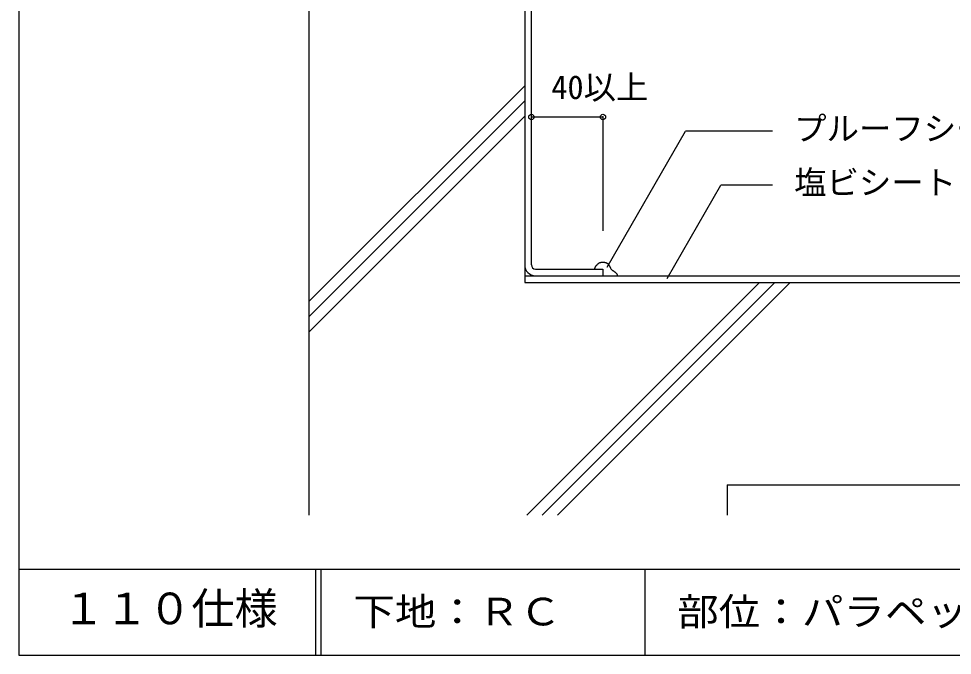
# Model space of a CAD drawing. Units: millimetres, scale not verified. Extents: x -658 to 622, y 61 to 1005.
# Drawn here: x -658 to 34, y 61 to 533 of the extents above; entities that cross this region are included whole.
import ezdxf
from ezdxf.enums import TextEntityAlignment as Align

# ---------------------------------------------------------------- set-up
doc = ezdxf.new("R2010")
doc.units = ezdxf.units.MM
doc.header["$LTSCALE"] = 8
doc.header["$PDMODE"] = 32
doc.header["$PDSIZE"] = 4
for name, color, linetype in [('4-2', 7, 'Continuous'), ('4-3', 3, 'Continuous'), ('4-4', 2, 'Continuous'), ('4-A', 7, 'Continuous'), ('4-B', 1, 'Continuous'), ('4-E', 4, 'Continuous'), ('F-2', 7, 'Continuous'), ('F-5', 6, 'Continuous'), ('F-7', 1, 'Continuous'), ('F-A', 7, 'Continuous')]:
    doc.layers.add(name, color=color, linetype=linetype)
doc.styles.add('HG丸ｺﾞｼｯｸM-PRO', font='')
doc.styles.add('ＭＳ ゴシック', font='')
doc.styles.get('HG丸ｺﾞｼｯｸM-PRO').set_extended_font_data('HG丸ｺﾞｼｯｸM-PRO')
doc.styles.get('ＭＳ ゴシック').set_extended_font_data('MS Gothic')

msp = doc.modelspace()

# ---------------------------------------------------------------- linework, layer by layer
at = {"layer": '4-2'}
for p, q in [((-282.863, 727.745), (-282.863, 337.745)), ((-282.863, 342.745), (-224.863, 342.745)), ((-282.863, 337.745), (502.137, 337.745))]:
    msp.add_line(p, q, dxfattribs=at)
for points in [[(-230.86, 347.745), (-230.842, 347.876), (-230.809, 348.101), (-230.771, 348.325), (-230.726, 348.545), (-230.67, 348.762), (-230.602, 348.973), (-230.554, 349.093), (-230.513, 349.185), (-230.435, 349.341), (-230.348, 349.493), (-230.253, 349.642), (-230.153, 349.787), (-230.049, 349.929), (-229.986, 350.011), (-229.912, 350.105), (-229.782, 350.266), (-229.649, 350.424), (-229.514, 350.579), (-229.377, 350.733), (-229.238, 350.885), (-229.156, 350.972), (-229.071, 351.063), (-228.921, 351.219), (-228.77, 351.372), (-228.615, 351.522), (-228.456, 351.669), (-228.292, 351.81), (-228.195, 351.89), (-228.107, 351.958), (-227.953, 352.072), (-227.794, 352.18), (-227.63, 352.281), (-227.463, 352.374), (-227.291, 352.457), (-227.19, 352.501), (-227.076, 352.546), (-226.876, 352.613), (-226.672, 352.67), (-226.466, 352.717)], [(-226.466, 352.717), (-226.257, 352.757), (-226.046, 352.79), (-225.923, 352.807), (-225.774, 352.826), (-225.518, 352.853), (-225.262, 352.872), (-225.006, 352.881), (-224.75, 352.879), (-224.497, 352.865), (-224.35, 352.851), (-224.243, 352.837), (-224.058, 352.808), (-223.874, 352.774), (-223.69, 352.736), (-223.506, 352.696), (-223.322, 352.655), (-223.214, 352.632), (-223.092, 352.607), (-222.881, 352.564), (-222.671, 352.518), (-222.464, 352.465), (-222.262, 352.403), (-222.065, 352.327), (-221.955, 352.275), (-221.855, 352.222), (-221.69, 352.119), (-221.532, 352.002), (-221.381, 351.874), (-221.238, 351.737), (-221.102, 351.592), (-221.027, 351.505), (-220.942, 351.402), (-220.804, 351.221), (-220.674, 351.035), (-220.551, 350.845), (-220.433, 350.651), (-220.32, 350.455), (-220.257, 350.34), (-220.189, 350.217)], [(-220.189, 350.217), (-220.075, 350.004), (-219.963, 349.789), (-219.852, 349.574), (-219.741, 349.358), (-219.63, 349.142), (-219.565, 349.017), (-219.477, 348.848), (-219.32, 348.559), (-219.156, 348.274), (-218.981, 347.997), (-218.793, 347.73), (-218.587, 347.478), (-218.46, 347.338), (-218.413, 347.291), (-218.332, 347.212), (-218.247, 347.135), (-218.161, 347.061), (-218.072, 346.99), (-217.98, 346.922), (-217.926, 346.884), (-217.837, 346.825), (-217.679, 346.728), (-217.517, 346.637), (-217.354, 346.548), (-217.192, 346.459), (-217.031, 346.367), (-216.939, 346.312), (-216.847, 346.252), (-216.691, 346.145), (-216.538, 346.032), (-216.389, 345.914), (-216.241, 345.794), (-216.095, 345.672), (-216.011, 345.601), (-215.905, 345.511), (-215.723, 345.356), (-215.544, 345.199), (-215.369, 345.037), (-215.199, 344.871)], [(-215.199, 344.871), (-215.036, 344.698), (-214.945, 344.593), (-214.893, 344.531), (-214.807, 344.422), (-214.724, 344.309), (-214.646, 344.194), (-214.574, 344.076), (-214.507, 343.954), (-214.471, 343.883), (-214.424, 343.781), (-214.352, 343.602), (-214.291, 343.42), (-214.236, 343.234), (-214.187, 343.045), (-214.141, 342.856), (-214.115, 342.745)]]:
    msp.add_lwpolyline(points, dxfattribs=at)
msp.add_arc((-274.863, 350.745), 8, 180, 270, dxfattribs=at)
at = {"layer": '4-3'}
for q in [(502.137, 187.745), (-132.863, 165.364)]:
    msp.add_line((-132.863, 187.745), q, dxfattribs=at)
at = {"layer": '4-4'}
for p, q in [((-442.863, 737.745), (-442.863, 165.364)), ((-277.863, 350.745), (-277.863, 727.745)), ((-274.863, 347.745), (-224.863, 347.745)), ((-224.863, 347.745), (-224.863, 342.745)), ((-224.863, 342.745), (502.137, 342.745))]:
    msp.add_line(p, q, dxfattribs=at)
msp.add_arc((-274.863, 350.745), 3, 180, 270, dxfattribs=at)
at = {"layer": '4-A'}
for p, q in [((-221.774, 349.118), (-163.615, 449.853)), ((-99.141, 449.853), (-163.615, 449.853)), ((-177.29, 340.791), (-137.417, 409.853)), ((-99.141, 409.853), (-137.417, 409.853))]:
    msp.add_line(p, q, dxfattribs=at)
at = {"layer": '4-B', "color": 7}
msp.add_lwpolyline([(-277.863, 460.464), (-224.863, 460.464), (-224.863, 375.951)], dxfattribs=at)
at = {"layer": '4-B'}
for p in [(-277.863, 460.464), (-224.863, 460.464)]:
    msp.add_point(p, dxfattribs=at)
at = {"layer": '4-E'}
for p, q in [((-442.863, 323.659), (-282.863, 483.659)), ((-442.863, 312.345), (-282.863, 472.345)), ((-442.863, 301.032), (-282.863, 461.032)), ((-281.158, 165.364), (-108.777, 337.745)), ((-269.844, 165.364), (-97.463, 337.745)), ((-258.53, 165.364), (-86.149, 337.745))]:
    msp.add_line(p, q, dxfattribs=at)
at = {"layer": 'F-2'}
msp.add_line((-193.863, 125.364), (-193.863, 61.364), dxfattribs=at)
at = {"layer": 'F-5'}
for p, q in [((-657.863, 125.364), (622.137, 125.364)), ((-437.863, 125.364), (-437.863, 61.364)), ((-433.863, 125.364), (-433.863, 61.364))]:
    msp.add_line(p, q, dxfattribs=at)
at = {"layer": 'F-7'}
for p, q in [((-657.863, 1005.364), (-657.863, 61.364)), ((-657.863, 61.364), (622.137, 61.364))]:
    msp.add_line(p, q, dxfattribs=at)

# ---------------------------------------------------------------- texts
at = {"layer": '4-A', "style": 'ＭＳ ゴシック'}
for s, p in [('プルーフシーラー', (-83.141, 437.853)), ('塩ビシート 接着工法', (-83.141, 397.853))]:
    msp.add_text(s, height=17.6, dxfattribs=at).set_placement(p, align=Align.BOTTOM_LEFT)
at = {"layer": '4-B', "color": 7, "style": 'ＭＳ ゴシック'}
msp.add_text('40以上', height=17.6, dxfattribs=at).set_placement((-263.144, 468.464), align=Align.BOTTOM_LEFT)
at = {"layer": 'F-A', "style": 'HG丸ｺﾞｼｯｸM-PRO'}
msp.add_text('１１０仕様', height=23.46, dxfattribs=at).set_placement((-625.863, 77.364), align=Align.BOTTOM_LEFT)
at = {"layer": 'F-A', "style": 'HG丸ｺﾞｼｯｸM-PRO', "width": 1.1}
for s, p in [('下地：ＲＣ', (-409.863, 77.364)), ('部位：パラペット', (-169.863, 77.364))]:
    msp.add_text(s, height=20.53, dxfattribs=at).set_placement(p, align=Align.BOTTOM_LEFT)

doc.saveas('drawing.dxf')
